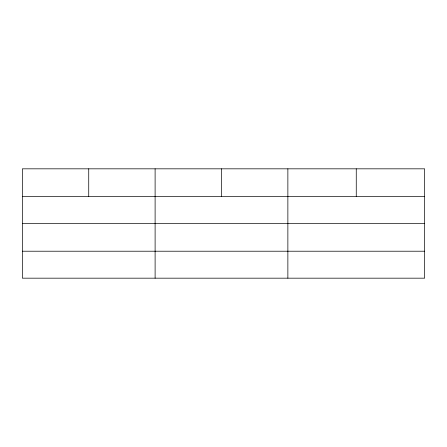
<?xml version="1.0" encoding="UTF-8"?>
<svg xmlns="http://www.w3.org/2000/svg" width="447" height="447" viewBox="0 0 447 447"><rect width="100%" height="100%" fill="white"/><g stroke="black" fill="none" stroke-linecap="round" stroke-linejoin="round"><path stroke-width="0.67" d="M424.65 223.439L424.65 168.826L22.35 168.826L22.35 278.174L424.65 278.174L424.65 223.439L22.35 223.439M22.35 196.479L424.65 196.479M22.35 251.214L424.65 251.214M356.259 168.826L356.259 196.479M287.868 168.826L287.868 278.174M221.488 168.826L221.488 196.479M155.109 168.826L155.109 278.174M88.73 168.826L88.73 196.479"/></g></svg>
